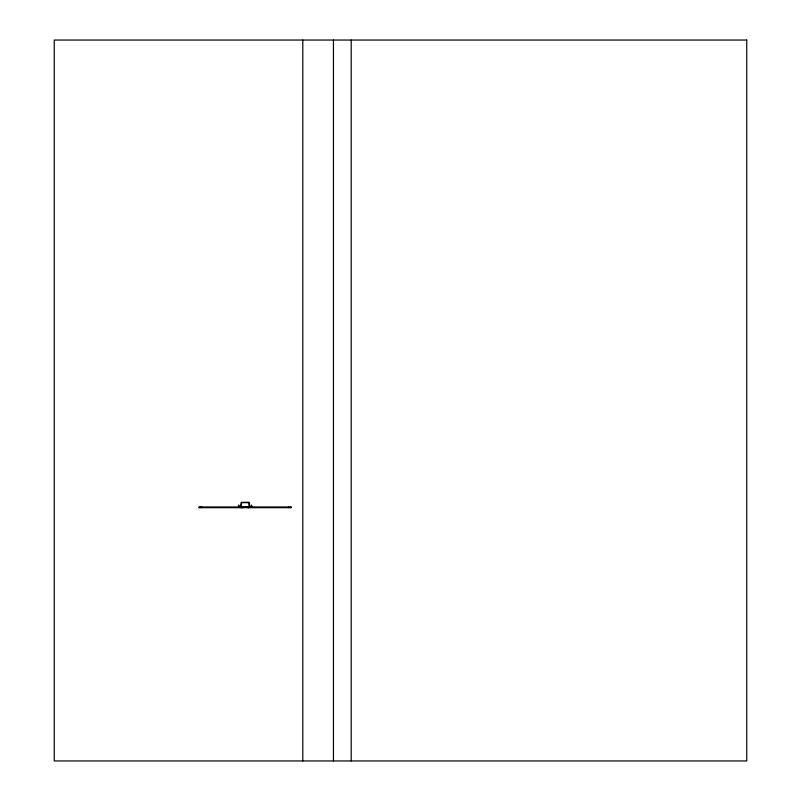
<?xml version="1.0" encoding="UTF-8"?>
<svg xmlns="http://www.w3.org/2000/svg" width="801" height="801" viewBox="0 0 801 801"><rect width="100%" height="100%" fill="white"/><g stroke="black" fill="none" stroke-linecap="round" stroke-linejoin="round"><path stroke-width="1.2" d="M240.59 506.843L241.231 506.352L241.612 502.627L248.901 502.678L249.101 506.352L249.742 506.843M198.798 506.963L291.464 506.963M240.931 507.203L249.401 507.203M198.798 507.684L291.464 507.684M351.208 40.05L351.208 760.95M333.446 40.05L333.446 760.95M302.798 40.05L302.798 760.95M290.152 506.963L290.152 507.684M288.5 506.963L288.5 507.684M248.57 506.963L248.57 507.684M248.37 506.963L248.37 507.684M248.04 506.963L248.04 507.684M242.292 506.963L242.292 507.684M241.962 506.963L241.962 507.684M241.762 506.963L241.762 507.684M240.35 506.963L240.35 507.684M201.832 506.963L201.832 507.684M200.06 506.963L200.06 507.684M251.784 506.182L251.214 506.833L239.209 506.843L238.548 505.03L239.058 506.432L240.67 506.462L241.251 502.367L248.811 502.267L249.431 502.898L249.511 506.352L251.304 506.412L251.424 505.03L251.784 506.182M746.752 40.05L54.248 40.05L54.248 760.95L746.752 760.95L746.752 40.05"/></g></svg>
